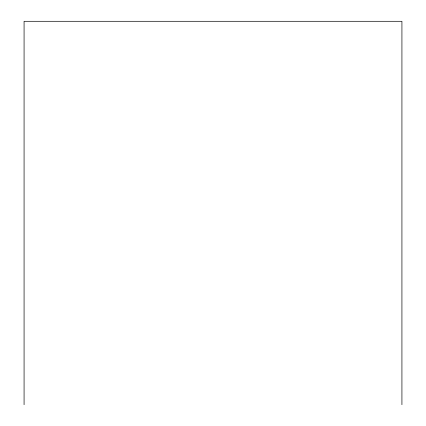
<?xml version="1.0" encoding="UTF-8"?>
<svg xmlns="http://www.w3.org/2000/svg" width="426" height="426" viewBox="0 0 426 426"><rect width="100%" height="100%" fill="white"/><g stroke="black" fill="none" stroke-linecap="round" stroke-linejoin="round"><path stroke-width="0.64" d="M401.926 404.7L401.926 21.3L24.074 21.3L24.074 404.7"/></g></svg>
